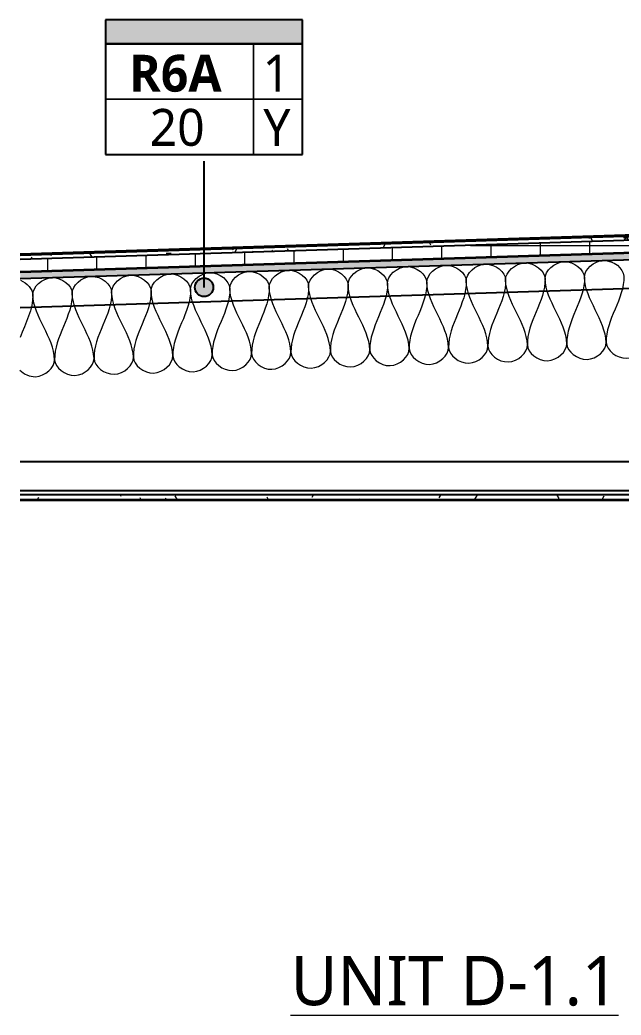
# Model space of a CAD drawing. Header units: inches. Extents: x 6 to 8416, y -388 to 6104.
# Drawn here: x 36.6 to 109.8, y 5904.7 to 6026 of the extents above; entities that cross this region are included whole.
import ezdxf

# ---------------------------------------------------------------- set-up
doc = ezdxf.new("R2010")
doc.units = ezdxf.units.IN
doc.header["$MEASUREMENT"] = 0
for name, color, linetype, lineweight in [('A-DETL', 90, 'Continuous', 13), ('A-DETL-GENF', 92, 'Continuous', 13), ('A-ROOF', 132, 'Continuous', 18), ('A-ROOF-IDEN', 132, 'Continuous', 25), ('A-ROOF-PATT', 132, 'Continuous', 35), ('A-ROOM-IDEN', 2, 'Continuous', 35)]:
    doc.layers.add(name, color=color, linetype=linetype, lineweight=lineweight)
doc.styles.add('Open Sans_2', font='OpenSans-Regular.ttf', dxfattribs={"height": 6})
doc.styles.add('Open Sans_3', font='OpenSans-Regular.ttf', dxfattribs={"height": 4.5})
doc.styles.add('Open Sans_B', font='OpenSans-Bold.ttf', dxfattribs={"height": 4.5})
pattern_1 = [(0, (-751.9948, 5590.484), (7.68, 1.92), [0.6336, -5.126, 0.6336, -5.126, -30.72]), (0, (-751.9948, 5590.484), (7.68, 1.92), [-11.52, 0.6336, -10.886, 0.6336, -5.126, -13.44]), (0, (-751.9948, 5590.484), (7.68, 1.92), [-28.8, 0.6336, -3.206, 0.6336, -8.966]), (120, (-749.1148, 5591.444), (-5.5027688, 5.691075), [0.6336, -5.126, 0.6336, -5.126, -30.72]), (120, (-749.1148, 5591.444), (-5.5027688, 5.691075), [-11.52, 0.6336, -10.886, 0.6336, -5.126, -13.44]), (120, (-749.1148, 5591.444), (-5.5027688, 5.691075), [-28.8, 0.6336, -3.206, 0.6336, -8.966]), (240, (-748.1548, 5595.284), (-2.1772312, -7.611075), [0.6336, -5.126, 0.6336, -5.126, -30.72]), (240, (-748.1548, 5595.284), (-2.1772312, -7.611075), [-11.52, 0.6336, -10.886, 0.6336, -5.126, -13.44]), (240, (-748.1548, 5595.284), (-2.1772312, -7.611075), [-28.8, 0.6336, -3.206, 0.6336, -8.966])]

# ---------------------------------------------------------------- blocks, each defined once
blk = doc.blocks.new('06 Nominal Cut Lumber-Top-AM - 4_ W-20177404-WALL SECTION - PARKING EAST')
at = {"layer": 'A-DETL-GENF', "lineweight": 25}
for p, q in [((24.44, 5972.12), (-113.95, 5972.12)), ((-113.95, 5968.62), (24.44, 5968.62))]:
    blk.add_line(p, q, dxfattribs=at)
blk = doc.blocks.new('06 Nominal Cut Lumber-Top-AM - 4_ W-20177361-WALL SECTION - PARKING EAST')
at = {"layer": 'A-DETL-GENF', "lineweight": 25}
blk.add_line((-113.95, 5990.94), (22.94, 5995.22), dxfattribs=at)
blk = doc.blocks.new('06 Plywood-Roof Sheathing-Section-AM - 3_4_-20177304-WALL SECTION - PARKING EAST')
at = {"layer": 'A-DETL-GENF'}
h = blk.add_hatch(dxfattribs=at)
h.set_pattern_fill('FP_9', color=256, style=0, pattern_type=2)
h.set_pattern_definition([(1.79, (-262.408, 5989.4), (-0.062473, 1.999024), [2, 0, 0, 0]), (1.79, (-262.408, 5989.4), (-0.062473, 1.999024), [-2, 0, 0, 0, 0]), (285.826, (-261.061, 5989.842), (2.1863683, -5.9346992), [0.412, -7.834]), (285.826, (-261.141, 5989.84), (2.1863683, -5.9346992), [0.412, -7.834]), (285.826, (-261.221, 5989.837), (2.1863683, -5.9346992), [0.412, -7.834]), (285.826, (-262.273, 5990.205), (2.1863683, -5.9346992), [0.412, -7.834]), (285.826, (-262.353, 5990.202), (2.1863683, -5.9346992), [0.412, -7.834]), (285.826, (-262.433, 5990.2), (2.1863683, -5.9346992), [0.412, -7.834]), (285.826, (-261.686, 5990.623), (2.1863683, -5.9346992), [0.412, -7.834]), (285.826, (-261.766, 5990.621), (2.1863683, -5.9346992), [0.412, -7.834]), (285.826, (-261.846, 5990.618), (2.1863683, -5.9346992), [0.412, -7.834]), (285.826, (-261.099, 5991.042), (2.1863683, -5.9346992), [0.412, -7.834]), (285.826, (-261.179, 5991.039), (2.1863683, -5.9346992), [0.412, -7.834]), (285.826, (-261.259, 5991.037), (2.1863683, -5.9346992), [0.412, -7.834]), (285.826, (-262.311, 5991.404), (2.1863683, -5.9346992), [0.412, -7.834]), (285.826, (-262.391, 5991.402), (2.1863683, -5.9346992), [0.412, -7.834]), (285.826, (-262.471, 5991.399), (2.1863683, -5.9346992), [0.412, -7.834]), (1.79, (-262.414, 5989.6), (-0.062473, 1.999024), [2, 0, 0, 0]), (1.79, (-262.414, 5989.6), (-0.062473, 1.999024), [-2, 0, 0, 0, 0]), (1.79, (-262.421, 5989.8), (-0.062473, 1.999024), [2, 0, 0, 0]), (1.79, (-262.421, 5989.8), (-0.062473, 1.999024), [-2, 0, 0, 0, 0]), (1.79, (-262.427, 5990), (-0.062473, 1.999024), [2, 0, 0, 0]), (1.79, (-262.427, 5990), (-0.062473, 1.999024), [-2, 0, 0, 0, 0]), (1.79, (-262.433, 5990.2), (-0.062473, 1.999024), [2, 0, 0, 0]), (1.79, (-262.433, 5990.2), (-0.062473, 1.999024), [-2, 0, 0, 0, 0]), (1.79, (-262.439, 5990.399), (-0.062473, 1.999024), [2, 0, 0, 0]), (1.79, (-262.439, 5990.399), (-0.062473, 1.999024), [-2, 0, 0, 0, 0]), (1.79, (-262.446, 5990.599), (-0.062473, 1.999024), [2, 0, 0, 0]), (1.79, (-262.446, 5990.599), (-0.062473, 1.999024), [-2, 0, 0, 0, 0]), (1.79, (-262.452, 5990.799), (-0.062473, 1.999024), [2, 0, 0, 0]), (1.79, (-262.452, 5990.799), (-0.062473, 1.999024), [-2, 0, 0, 0, 0]), (1.79, (-262.458, 5990.999), (-0.062473, 1.999024), [2, 0, 0, 0]), (1.79, (-262.458, 5990.999), (-0.062473, 1.999024), [-2, 0, 0, 0, 0]), (1.79, (-262.464, 5991.199), (-0.062473, 1.999024), [2, 0, 0, 0]), (1.79, (-262.464, 5991.199), (-0.062473, 1.999024), [-2, 0, 0, 0, 0])])
h.paths.add_polyline_path([(-113.95, 5994.44), (24.44, 5998.76), (24.42, 5999.51), (-113.95, 5995.19)])
at = {"layer": 'A-DETL-GENF', "lineweight": 25}
for p, q in [((24.42, 5999.51), (-113.95, 5995.19)), ((24.42, 5999.51), (24.44, 5998.76)), ((-113.95, 5994.44), (24.44, 5998.76))]:
    blk.add_line(p, q, dxfattribs=at)
blk = doc.blocks.new('ASM TAG - Roof-AM - Assembly-1637883-WALL SECTION - PARKING EAST')
at = {"layer": 'A-ROOF-IDEN', "lineweight": 13}
blk.add_hatch(color=256, dxfattribs=at).paths.add_polyline_path([(-79.57, 6025.97), (-79.57, 6023.05), (-103.57, 6023.05), (-103.57, 6025.97)])
blk.add_hatch(color=256, dxfattribs=at).paths.add_polyline_path([(-79.57, 6025.97), (-79.57, 6023.05), (-103.57, 6023.05), (-103.57, 6025.97)])
at = {"layer": 'A-ROOF-IDEN'}
for p, q in [((-79.57, 6025.97), (-103.57, 6025.97)), ((-103.57, 6025.97), (-103.57, 6023.05)), ((-79.57, 6025.97), (-103.57, 6025.97)), ((-103.57, 6025.97), (-103.57, 6023.05)), ((-79.57, 6023.05), (-79.57, 6025.97)), ((-79.57, 6023.05), (-79.57, 6025.97)), ((-103.57, 6023.05), (-79.57, 6023.05)), ((-103.57, 6023.05), (-79.57, 6023.05)), ((-85.57, 6023.05), (-103.57, 6023.05)), ((-103.57, 6023.05), (-103.57, 6016.3)), ((-103.57, 6023.05), (-103.57, 6009.55)), ((-79.57, 6023.05), (-85.57, 6023.05)), ((-79.57, 6016.3), (-79.57, 6023.05)), ((-79.57, 6009.55), (-79.57, 6023.05)), ((-103.57, 6016.3), (-103.57, 6009.55)), ((-79.57, 6009.55), (-79.57, 6016.3)), ((-103.57, 6009.55), (-85.57, 6009.55)), ((-103.57, 6009.55), (-79.57, 6009.55)), ((-85.57, 6009.55), (-79.57, 6009.55))]:
    blk.add_line(p, q, dxfattribs=at)
at = {"layer": 'A-ROOF-IDEN', "lineweight": 13}
for p, q in [((-85.57, 6016.3), (-85.57, 6023.05)), ((-85.57, 6023.05), (-85.57, 6016.3)), ((-85.57, 6009.55), (-85.57, 6023.05)), ((-103.57, 6016.3), (-85.57, 6016.3)), ((-85.57, 6016.3), (-103.57, 6016.3)), ((-103.57, 6016.3), (-79.57, 6016.3)), ((-85.57, 6009.55), (-85.57, 6016.3)), ((-85.57, 6016.3), (-79.57, 6016.3)), ((-79.57, 6016.3), (-85.57, 6016.3)), ((-85.57, 6016.3), (-85.57, 6009.55))]:
    blk.add_line(p, q, dxfattribs=at)

msp = doc.modelspace()

# ---------------------------------------------------------------- hatches: boundary and pattern name
at = {"layer": 'A-ROOF-IDEN'}
h = msp.add_hatch(color=256, dxfattribs=at)
edge = h.paths.add_edge_path()
edge.add_arc((59.05100144, 5993.37852148), 1.125, 0, 360)
at = {"layer": 'A-ROOF-PATT'}
msp.add_hatch(color=256, dxfattribs=at).paths.add_polyline_path([(36.66538982, 5997.27479835), (173.80738982, 6001.56048585), (173.80738982, 6001.68554687), (36.66538982, 5997.39985937), (36.66538982, 5997.32807304)])
at = {"layer": 'A-ROOF-PATT', "lineweight": 13}
h = msp.add_hatch(dxfattribs=at)
h.set_pattern_fill('FP_6', color=256, style=0, pattern_type=2)
h.set_pattern_definition(pattern_1)
h.paths.add_polyline_path([(36.66538982, 5996.77455427), (174.43238982, 6001.07977302), (174.43238982, 6001.5800171), (36.66538982, 5997.27479835), (36.66538982, 5997.06169962)])
h = msp.add_hatch(dxfattribs=at)
h.set_pattern_fill('FP_2', color=256, style=0, pattern_type=2)
h.set_pattern_definition([(0, (-751.995, 5590.484), (0, 6), []), (90, (-751.995, 5590.484), (-6, 4e-16), [])])
h.paths.add_polyline_path([(36.66538982, 5995.27382203), (175.05738982, 5999.59857203), (175.05738982, 6001.09930427), (36.66538982, 5996.77455427), (36.66538982, 5996.13358894)])
h = msp.add_hatch(dxfattribs=at)
h.set_pattern_fill('FP_6', color=256, style=0, pattern_type=2)
h.set_pattern_definition(pattern_1)
h.paths.add_polyline_path([(157.61038982, 5967.5), (173.80738982, 5967.5), (173.80738982, 5968.125), (36.66538982, 5968.125), (36.66538982, 5967.5), (133.42138982, 5967.5)])

# ---------------------------------------------------------------- linework, layer by layer
at = {"layer": 'A-DETL'}
for points in [[(100.56875235, 5994.43541427), (100.53930394, 5995.37776329), (102.87209073, 5997.56607696), (105.33696191, 5995.5276901), (105.36641032, 5994.58534108)], [(105.36641032, 5994.58534108), (105.33696191, 5995.5276901), (107.6697487, 5997.71600377), (110.13461987, 5995.67761691), (110.16406828, 5994.73526789)], [(62.18748863, 5993.23599978), (62.15804022, 5994.1783488), (64.49082701, 5996.36666246), (66.95569819, 5994.32827561), (66.98514659, 5993.38592659)], [(66.98514659, 5993.38592659), (66.95569819, 5994.32827561), (69.28848497, 5996.51658928), (71.75335615, 5994.47820242), (71.78280456, 5993.5358534)], [(71.78280456, 5993.5358534), (71.75335615, 5994.47820242), (74.08614294, 5996.66651609), (76.55101412, 5994.62812923), (76.58046252, 5993.68578021)], [(76.58046252, 5993.68578021), (76.55101412, 5994.62812923), (78.8838009, 5996.8164429), (81.34867208, 5994.77805605), (81.37812049, 5993.83570702)], [(81.37812049, 5993.83570702), (81.34867208, 5994.77805605), (83.68145887, 5996.96636971), (86.14633005, 5994.92798286), (86.17577845, 5993.98563383)], [(86.17577845, 5993.98563383), (86.14633005, 5994.92798286), (88.47911683, 5997.11629652), (90.94398801, 5995.07790967), (90.97343642, 5994.13556065)], [(90.97343642, 5994.13556065), (90.94398801, 5995.07790967), (93.2767748, 5997.26622333), (95.74164598, 5995.22783648), (95.77109439, 5994.28548746)], [(95.77109439, 5994.28548746), (95.74164598, 5995.22783648), (98.07443277, 5997.41615014), (100.53930394, 5995.37776329), (100.56875235, 5994.43541427)], [(36.68422501, 5994.23522303), (37.51078279, 5993.90792321), (38.17763102, 5993.17653486), (38.1991988, 5992.48636572)], [(38.1991988, 5992.48636572), (38.1697504, 5993.42871474), (40.50253718, 5995.61702841), (42.96740836, 5993.57864155), (42.99685677, 5992.63629253)], [(42.99685677, 5992.63629253), (42.96740836, 5993.57864155), (45.30019515, 5995.76695522), (47.76506633, 5993.72856837), (47.79451473, 5992.78621934)], [(47.79451473, 5992.78621934), (47.76506633, 5993.72856837), (50.09785311, 5995.91688203), (52.56272429, 5993.87849518), (52.5921727, 5992.93614615)], [(52.5921727, 5992.93614615), (52.56272429, 5993.87849518), (54.89551108, 5996.06680884), (57.36038226, 5994.02842199), (57.38983066, 5993.08607297)], [(57.38983066, 5993.08607297), (57.36038226, 5994.02842199), (59.69316904, 5996.21673565), (62.15804022, 5994.1783488), (62.18748863, 5993.23599978)], [(90.97343642, 5994.13556065), (91.05929254, 5991.38816474), (88.73862933, 5988.81189654), (88.82448546, 5986.06450063)], [(93.62214342, 5986.21442744), (93.5362873, 5988.96182335), (91.05929254, 5991.38816474), (90.97343642, 5994.13556065)], [(95.77109439, 5994.28548746), (95.85695051, 5991.53809155), (93.5362873, 5988.96182335), (93.62214342, 5986.21442744)], [(98.41980139, 5986.36435425), (98.33394526, 5989.11175016), (95.85695051, 5991.53809155), (95.77109439, 5994.28548746)], [(100.56875235, 5994.43541427), (100.65460847, 5991.68801836), (98.33394526, 5989.11175016), (98.41980139, 5986.36435425)], [(103.21745935, 5986.51428107), (103.13160323, 5989.26167697), (100.65460847, 5991.68801836), (100.56875235, 5994.43541427)], [(105.36641032, 5994.58534108), (105.45226644, 5991.83794517), (103.13160323, 5989.26167697), (103.21745935, 5986.51428107)], [(108.01511732, 5986.66420788), (107.9292612, 5989.41160379), (105.45226644, 5991.83794517), (105.36641032, 5994.58534108)], [(110.16406828, 5994.73526789), (110.2499244, 5991.98787198), (107.9292612, 5989.41160379), (108.01511732, 5986.66420788)], [(52.5921727, 5992.93614615), (52.67802882, 5990.18875025), (50.35736561, 5987.61248205), (50.44322173, 5984.86508614)], [(55.2408797, 5985.01501295), (55.15502358, 5987.76240886), (52.67802882, 5990.18875025), (52.5921727, 5992.93614615)], [(57.38983066, 5993.08607297), (57.47568679, 5990.33867706), (55.15502358, 5987.76240886), (55.2408797, 5985.01501295)], [(60.03853766, 5985.16493976), (59.95268154, 5987.91233567), (57.47568679, 5990.33867706), (57.38983066, 5993.08607297)], [(62.18748863, 5993.23599978), (62.27334475, 5990.48860387), (59.95268154, 5987.91233567), (60.03853766, 5985.16493976)], [(64.83619563, 5985.31486657), (64.75033951, 5988.06226248), (62.27334475, 5990.48860387), (62.18748863, 5993.23599978)], [(66.98514659, 5993.38592659), (67.07100272, 5990.63853068), (64.75033951, 5988.06226248), (64.83619563, 5985.31486657)], [(69.6338536, 5985.46479339), (69.54799747, 5988.21218929), (67.07100272, 5990.63853068), (66.98514659, 5993.38592659)], [(71.78280456, 5993.5358534), (71.86866068, 5990.78845749), (69.54799747, 5988.21218929), (69.6338536, 5985.46479339)], [(74.43151156, 5985.6147202), (74.34565544, 5988.36211611), (71.86866068, 5990.78845749), (71.78280456, 5993.5358534)], [(76.58046252, 5993.68578021), (76.66631865, 5990.9383843), (74.34565544, 5988.36211611), (74.43151156, 5985.6147202)], [(79.22916953, 5985.76464701), (79.1433134, 5988.51204292), (76.66631865, 5990.9383843), (76.58046252, 5993.68578021)], [(81.37812049, 5993.83570702), (81.46397661, 5991.08831111), (79.1433134, 5988.51204292), (79.22916953, 5985.76464701)], [(84.02682749, 5985.91457382), (83.94097137, 5988.66196973), (81.46397661, 5991.08831111), (81.37812049, 5993.83570702)], [(86.17577845, 5993.98563383), (86.26163458, 5991.23823793), (83.94097137, 5988.66196973), (84.02682749, 5985.91457382)], [(88.82448546, 5986.06450063), (88.73862933, 5988.81189654), (86.26163458, 5991.23823793), (86.17577845, 5993.98563383)], [(38.1991988, 5992.48636572), (38.25477225, 5990.70801536), (37.30206486, 5989.0013639), (36.64636837, 5987.27359197)], [(40.8479058, 5984.56523252), (40.76204968, 5987.31262843), (38.28505492, 5989.73896981), (38.1991988, 5992.48636572)], [(42.99685677, 5992.63629253), (43.08271289, 5989.88889662), (40.76204968, 5987.31262843), (40.8479058, 5984.56523252)], [(45.64556377, 5984.71515933), (45.55970765, 5987.46255524), (43.08271289, 5989.88889662), (42.99685677, 5992.63629253)], [(47.79451473, 5992.78621934), (47.88037086, 5990.03882343), (45.55970765, 5987.46255524), (45.64556377, 5984.71515933)], [(50.44322173, 5984.86508614), (50.35736561, 5987.61248205), (47.88037086, 5990.03882343), (47.79451473, 5992.78621934)], [(108.01511732, 5986.66420788), (108.04456572, 5985.72185885), (110.5094369, 5983.683472), (112.84222369, 5985.87178567), (112.81277528, 5986.81413469)], [(69.6338536, 5985.46479339), (69.663302, 5984.52244436), (72.12817318, 5982.48405751), (74.46095997, 5984.67237117), (74.43151156, 5985.6147202)], [(74.43151156, 5985.6147202), (74.46095997, 5984.67237117), (76.92583115, 5982.63398432), (79.25861793, 5984.82229799), (79.22916953, 5985.76464701)], [(79.22916953, 5985.76464701), (79.25861793, 5984.82229799), (81.72348911, 5982.78391113), (84.0562759, 5984.9722248), (84.02682749, 5985.91457382)], [(84.02682749, 5985.91457382), (84.0562759, 5984.9722248), (86.52114708, 5982.93383794), (88.85393386, 5985.12215161), (88.82448546, 5986.06450063)], [(88.82448546, 5986.06450063), (88.85393386, 5985.12215161), (91.31880504, 5983.08376476), (93.65159183, 5985.27207842), (93.62214342, 5986.21442744)], [(93.62214342, 5986.21442744), (93.65159183, 5985.27207842), (96.11646301, 5983.23369157), (98.44924979, 5985.42200523), (98.41980139, 5986.36435425)], [(98.41980139, 5986.36435425), (98.44924979, 5985.42200523), (100.91412097, 5983.38361838), (103.24690776, 5985.57193204), (103.21745935, 5986.51428107)], [(103.21745935, 5986.51428107), (103.24690776, 5985.57193204), (105.71177894, 5983.53354519), (108.04456572, 5985.72185885), (108.01511732, 5986.66420788)], [(40.8479058, 5984.56523252), (40.87735421, 5983.62288349), (43.34222539, 5981.58449664), (45.67501218, 5983.77281031), (45.64556377, 5984.71515933)], [(45.64556377, 5984.71515933), (45.67501218, 5983.77281031), (48.13988335, 5981.73442345), (50.47267014, 5983.92273712), (50.44322173, 5984.86508614)], [(50.44322173, 5984.86508614), (50.47267014, 5983.92273712), (52.93754132, 5981.88435026), (55.27032811, 5984.07266393), (55.2408797, 5985.01501295)], [(55.2408797, 5985.01501295), (55.27032811, 5984.07266393), (57.73519928, 5982.03427708), (60.06798607, 5984.22259074), (60.03853766, 5985.16493976)], [(60.03853766, 5985.16493976), (60.06798607, 5984.22259074), (62.53285725, 5982.18420389), (64.86564404, 5984.37251755), (64.83619563, 5985.31486657)], [(64.83619563, 5985.31486657), (64.86564404, 5984.37251755), (67.33051522, 5982.3341307), (69.663302, 5984.52244436), (69.6338536, 5985.46479339)]]:
    msp.add_open_spline(points, degree=3, dxfattribs=at)
msp.add_open_spline([(36.62415773, 5983.27938847), (37.10094723, 5982.80710115), (39.03054273, 5981.89044793), (40.87735421, 5983.62288349), (40.8479058, 5984.56523252)], degree=3, knots=[0.5892290536, 0.5892290536, 0.5892290536, 0.5892290536, 1.4142135624, 2.8284271247, 2.8284271247, 2.8284271247, 2.8284271247], dxfattribs=at)
at = {"layer": 'A-ROOF', "lineweight": 35}
for p, q in [((173.80738982, 6001.68554687), (36.66538982, 5997.39985937)), ((36.66538982, 5967.5), (173.80738982, 5967.5))]:
    msp.add_line(p, q, dxfattribs=at)
at = {"layer": 'A-ROOF', "lineweight": 25}
for p, q in [((173.80738982, 6001.56048585), (36.66538982, 5997.27479835)), ((175.05738982, 6001.09930427), (36.66538982, 5996.77455427)), ((175.05738982, 5999.59857203), (36.66538982, 5995.27382203)), ((36.66538982, 5968.125), (175.05738982, 5968.125))]:
    msp.add_line(p, q, dxfattribs=at)
at = {"layer": 'A-ROOF-IDEN'}
msp.add_line((59.05100144, 5993.37852148), (59.05100144, 6008.74671331), dxfattribs=at)
msp.add_circle((59.05100144, 5993.37852148), 1.125, dxfattribs=at)

# ---------------------------------------------------------------- block references
at = {"layer": 'A-DETL-GENF'}
for name in ['06 Plywood-Roof Sheathing-Section-AM - 3_4_-20177304-WALL SECTION - PARKING EAST', '06 Nominal Cut Lumber-Top-AM - 4_ W-20177361-WALL SECTION - PARKING EAST', '06 Nominal Cut Lumber-Top-AM - 4_ W-20177404-WALL SECTION - PARKING EAST']:
    msp.add_blockref(name, (150.61816661, 0), dxfattribs=at)
at = {"layer": 'A-ROOF-IDEN'}
msp.add_blockref('ASM TAG - Roof-AM - Assembly-1637883-WALL SECTION - PARKING EAST', (150.61816661, 0), dxfattribs=at)

# ---------------------------------------------------------------- texts
at = {"layer": 'A-ROOF-IDEN', "lineweight": 13, "char_height": 4.5, "attachment_point": 1}
for s, insert, width, style in [('R6A', (49.91369833, 6021.71999956), 14.847, 'Open Sans_B'), ('1', (66.18883841, 6021.71999956), 4.3935, 'Open Sans_3'), ('20', (52.41763534, 6015.12131961), 8.787, 'Open Sans_3'), ('Y', (66.25851855, 6015.12131961), 4.3935, 'Open Sans_3')]:
    msp.add_mtext(s, dxfattribs=dict(at, insert=insert, width=width, style=style))
at = {"layer": 'A-ROOM-IDEN', "lineweight": 13, "insert": (69.58750538, 5911.90294229), "char_height": 6, "width": 51.207, "attachment_point": 1, "style": 'Open Sans_2'}
msp.add_mtext('\\LUNIT D-1.1', dxfattribs=at)

doc.saveas('drawing.dxf')
